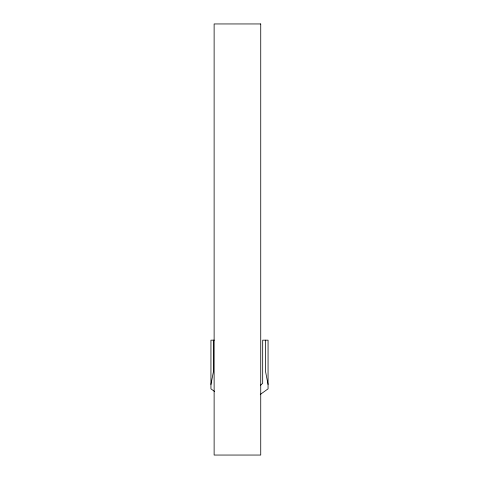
<?xml version="1.0" encoding="UTF-8"?>
<svg xmlns="http://www.w3.org/2000/svg" width="479" height="479" viewBox="0 0 479 479"><rect width="100%" height="100%" fill="white"/><g stroke="black" fill="none" stroke-linecap="round" stroke-linejoin="round"><path stroke-width="0.72" d="M210.94 384.475L213.628 370.674L213.628 340.168M260.582 385.194L262.684 383.284L262.684 340.168L268.06 340.168L268.06 388.858L260.277 394.462M214.299 340.168L210.94 340.168L210.94 388.858L214.532 391.445M268.06 384.475L265.372 370.674L265.372 340.168M260.732 23.95L214.125 23.95L214.125 455.05L260.732 455.05L260.732 23.95"/></g></svg>
